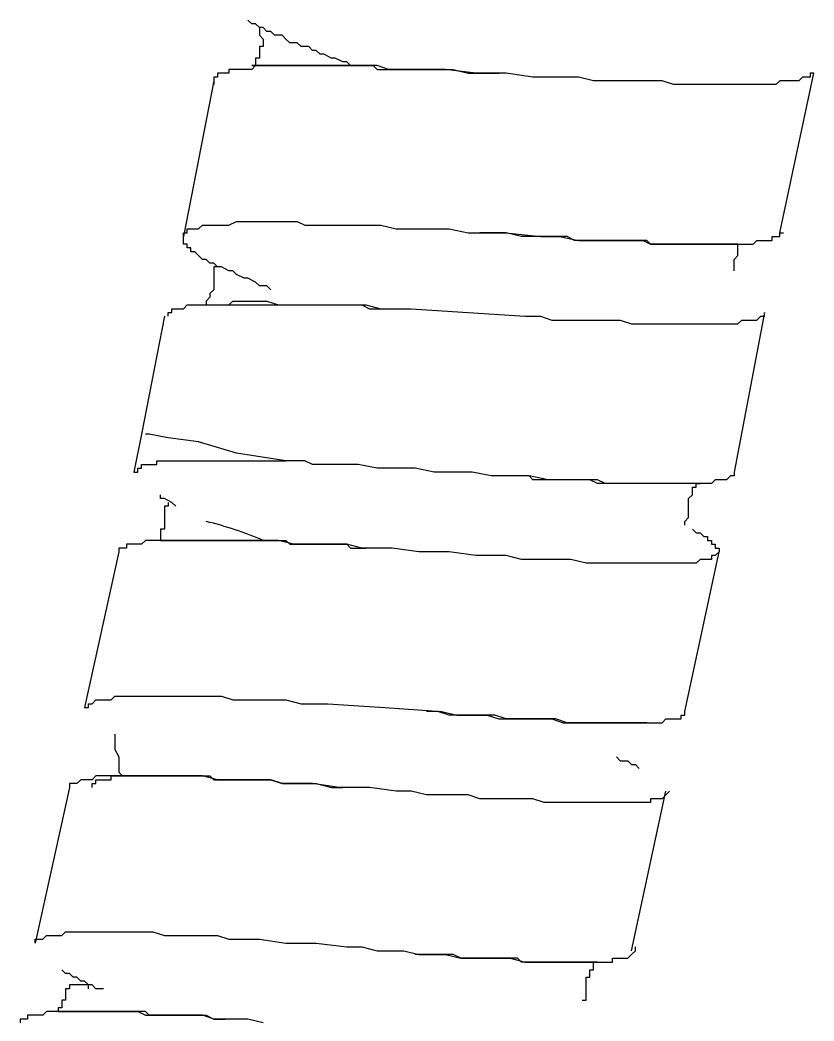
# Model space of a CAD drawing. Extents: x -1585 to -1165, y -4178 to -3881.
# Drawn here: x -1417.06 to -1410.84, y -4089.59 to -4081.75 of the extents above; entities that cross this region are included whole.
import ezdxf

# ---------------------------------------------------------------- set-up
doc = ezdxf.new("R2010")
doc.units = 0
doc.header["$LTSCALE"] = 7
doc.layers.add('DWG', color=7, linetype='CONTINUOUS')

msp = doc.modelspace()

# ---------------------------------------------------------------- linework, layer by layer
at = {"layer": 'DWG'}
for points in [[(-1414.4096, -4082.1038), (-1414.4691, -4082.1038), (-1414.4988, -4082.0741), (-1414.5286, -4082.0741), (-1414.5881, -4082.0443), (-1414.6178, -4082.0443), (-1414.6773, -4082.0146), (-1414.7071, -4082.0146), (-1414.7368, -4081.9848), (-1414.7666, -4081.9848), (-1414.7963, -4081.9551), (-1414.8558, -4081.9551), (-1414.8856, -4081.9253), (-1414.9153, -4081.9253), (-1414.9451, -4081.9253), (-1414.9748, -4081.8956), (-1415.0046, -4081.8658), (-1415.0343, -4081.8658), (-1415.0641, -4081.8658), (-1415.0938, -4081.8361), (-1415.1236, -4081.8361), (-1415.1533, -4081.8063), (-1415.1831, -4081.8063), (-1415.2128, -4081.7766), (-1415.2426, -4081.7766), (-1415.2723, -4081.7468)], [(-1415.1831, -4081.8063), (-1415.1831, -4081.8361), (-1415.1831, -4081.8658), (-1415.1533, -4081.8956), (-1415.1533, -4081.9253), (-1415.1533, -4081.9551), (-1415.1831, -4081.9551), (-1415.1831, -4081.9848), (-1415.1831, -4082.0146), (-1415.1831, -4082.0443), (-1415.2128, -4082.0443), (-1415.2128, -4082.0741), (-1415.2128, -4082.1038), (-1415.2426, -4082.1038), (-1415.2128, -4082.1038), (-1415.1831, -4082.1038), (-1415.1533, -4082.1038), (-1415.1236, -4082.1038), (-1415.0938, -4082.1038), (-1415.0641, -4082.1038), (-1415.0343, -4082.1038), (-1415.0046, -4082.1038), (-1414.9748, -4082.1038), (-1414.9153, -4082.1038), (-1414.8856, -4082.1038), (-1414.8558, -4082.1038), (-1414.8261, -4082.1038), (-1414.7666, -4082.1038), (-1414.7368, -4082.1038), (-1414.6773, -4082.1038), (-1414.6476, -4082.1038), (-1414.5881, -4082.1038), (-1414.5583, -4082.1038), (-1414.4988, -4082.1038), (-1414.4691, -4082.1038), (-1414.4096, -4082.1038), (-1414.3501, -4082.1038), (-1414.2906, -4082.1038), (-1414.2608, -4082.1336), (-1414.2013, -4082.1336), (-1414.1418, -4082.1336), (-1414.0823, -4082.1336), (-1414.0228, -4082.1336), (-1413.9633, -4082.1336), (-1413.9038, -4082.1336), (-1413.8443, -4082.1336), (-1413.7848, -4082.1336), (-1413.6658, -4082.1336), (-1413.5468, -4082.1633), (-1413.4278, -4082.1633), (-1413.3683, -4082.1633), (-1413.3088, -4082.1633)], [(-1411.1073, -4083.4128), (-1410.8396, -4082.1633), (-1410.8693, -4082.1633), (-1410.8693, -4082.1931), (-1410.8991, -4082.1931), (-1410.9288, -4082.1931), (-1410.9586, -4082.2228), (-1410.9883, -4082.2228), (-1411.0181, -4082.2228), (-1411.0478, -4082.2228), (-1411.0776, -4082.2228), (-1411.1073, -4082.2228), (-1411.1371, -4082.2526), (-1411.1668, -4082.2526), (-1411.1966, -4082.2526), (-1411.2561, -4082.2526), (-1411.2858, -4082.2526), (-1411.3156, -4082.2526), (-1411.3453, -4082.2526), (-1411.3751, -4082.2526), (-1411.4048, -4082.2526), (-1411.4643, -4082.2526), (-1411.4941, -4082.2526), (-1411.5238, -4082.2526), (-1411.5833, -4082.2526), (-1411.6131, -4082.2526), (-1411.6726, -4082.2526), (-1411.7618, -4082.2526), (-1411.8511, -4082.2526), (-1411.9403, -4082.2526), (-1412.0296, -4082.2228), (-1412.1486, -4082.2228), (-1412.2378, -4082.2228), (-1412.3568, -4082.2228), (-1412.4758, -4082.2228), (-1412.5651, -4082.2228), (-1412.6841, -4082.1931), (-1412.8031, -4082.1931), (-1412.9221, -4082.1931), (-1413.0411, -4082.1931), (-1413.2493, -4082.1633), (-1413.4873, -4082.1633), (-1413.7253, -4082.1336), (-1413.8443, -4082.1336), (-1413.9336, -4082.1336), (-1414.0526, -4082.1336), (-1414.1716, -4082.1336), (-1414.2608, -4082.1038), (-1414.3798, -4082.1038), (-1414.4691, -4082.1038), (-1414.5583, -4082.1038), (-1414.6178, -4082.1038), (-1414.6476, -4082.1038), (-1414.7071, -4082.1038), (-1414.7368, -4082.1038), (-1414.7963, -4082.1038), (-1414.8261, -4082.1038), (-1414.8558, -4082.1038), (-1414.9153, -4082.1038), (-1414.9451, -4082.1038), (-1414.9748, -4082.1038), (-1415.0343, -4082.1038), (-1415.0641, -4082.1038), (-1415.0938, -4082.1038), (-1415.1236, -4082.1038), (-1415.1533, -4082.1038), (-1415.1831, -4082.1038), (-1415.2128, -4082.1038), (-1415.2426, -4082.1336), (-1415.2723, -4082.1336), (-1415.3021, -4082.1336), (-1415.3318, -4082.1336), (-1415.3616, -4082.1336), (-1415.3913, -4082.1336), (-1415.4211, -4082.1336), (-1415.4211, -4082.1633), (-1415.4508, -4082.1633), (-1415.4806, -4082.1633), (-1415.5103, -4082.1633), (-1415.5103, -4082.1931), (-1415.5401, -4082.1931), (-1415.5401, -4082.2228), (-1415.5401, -4082.2526)], [(-1415.5401, -4082.2228), (-1415.7781, -4083.4426)], [(-1415.0938, -4083.8591), (-1415.1236, -4083.8293), (-1415.1831, -4083.8293), (-1415.2128, -4083.7996), (-1415.2723, -4083.7698), (-1415.3021, -4083.7698), (-1415.3616, -4083.7401), (-1415.3913, -4083.7103), (-1415.4211, -4083.7103), (-1415.4806, -4083.6806), (-1415.5103, -4083.6806), (-1415.5401, -4083.6508), (-1415.5698, -4083.6508), (-1415.5996, -4083.6211), (-1415.6293, -4083.6211), (-1415.6591, -4083.5913), (-1415.6888, -4083.5616), (-1415.7186, -4083.5616), (-1415.7186, -4083.5318), (-1415.7483, -4083.5318), (-1415.7483, -4083.5021), (-1415.7781, -4083.5021), (-1415.7781, -4083.4723), (-1415.7781, -4083.4426), (-1415.7781, -4083.4128), (-1415.7483, -4083.4128), (-1415.7483, -4083.3831), (-1415.7186, -4083.3831), (-1415.6888, -4083.3831), (-1415.6591, -4083.3831), (-1415.6293, -4083.3533), (-1415.5996, -4083.3533), (-1415.5698, -4083.3533), (-1415.5401, -4083.3533), (-1415.5103, -4083.3533), (-1415.4806, -4083.3533), (-1415.4508, -4083.3533), (-1415.4211, -4083.3533), (-1415.3616, -4083.3236), (-1415.3318, -4083.3236), (-1415.2723, -4083.3236), (-1415.2426, -4083.3236), (-1415.1831, -4083.3236), (-1415.1533, -4083.3236), (-1415.0938, -4083.3236), (-1415.0343, -4083.3236), (-1414.9748, -4083.3236), (-1414.9153, -4083.3236), (-1414.8856, -4083.3236), (-1414.8261, -4083.3533), (-1414.7666, -4083.3533), (-1414.7071, -4083.3533), (-1414.6476, -4083.3533), (-1414.5881, -4083.3533), (-1414.4988, -4083.3533), (-1414.4393, -4083.3533), (-1414.3798, -4083.3533), (-1414.2311, -4083.3533), (-1414.1121, -4083.3831), (-1413.9633, -4083.3831), (-1413.8146, -4083.3831), (-1413.6956, -4083.3831), (-1413.5468, -4083.4128), (-1413.2493, -4083.4128), (-1412.9816, -4083.4426), (-1412.8328, -4083.4426), (-1412.6841, -4083.4723), (-1412.6246, -4083.4723), (-1412.5651, -4083.4723), (-1412.4758, -4083.4723), (-1412.4163, -4083.4723), (-1412.3568, -4083.4723), (-1412.2973, -4083.4723), (-1412.2378, -4083.4723), (-1412.1783, -4083.4723), (-1412.1188, -4083.5021), (-1412.0593, -4083.5021), (-1411.9998, -4083.5021), (-1411.9403, -4083.5021), (-1411.8808, -4083.5021), (-1411.8213, -4083.5021), (-1411.7916, -4083.5021), (-1411.7321, -4083.5021), (-1411.6726, -4083.5021), (-1411.6428, -4083.5021), (-1411.5833, -4083.5021), (-1411.5536, -4083.5021), (-1411.4941, -4083.5021), (-1411.4643, -4083.5021), (-1411.4346, -4083.5021), (-1411.3751, -4083.5021), (-1411.3453, -4083.5021), (-1411.3156, -4083.5021), (-1411.2858, -4083.4723), (-1411.2561, -4083.4723), (-1411.2263, -4083.4723), (-1411.1966, -4083.4723), (-1411.1668, -4083.4723), (-1411.1668, -4083.4426), (-1411.1371, -4083.4426), (-1411.1073, -4083.4426), (-1411.1073, -4083.4128), (-1411.0776, -4083.4128)], [(-1411.4643, -4083.7103), (-1411.4643, -4083.6806), (-1411.4643, -4083.6508), (-1411.4643, -4083.6211), (-1411.4346, -4083.5913), (-1411.4346, -4083.5616), (-1411.4346, -4083.5318), (-1411.4346, -4083.5021), (-1411.4643, -4083.5021), (-1411.4941, -4083.5021), (-1411.5238, -4083.5021), (-1411.5536, -4083.5021), (-1411.5833, -4083.5021), (-1411.6131, -4083.5021), (-1411.6428, -4083.5021), (-1411.6726, -4083.5021), (-1411.7023, -4083.5021), (-1411.7321, -4083.5021), (-1411.7618, -4083.5021), (-1411.7916, -4083.5021), (-1411.8213, -4083.5021), (-1411.8511, -4083.5021), (-1411.9106, -4083.5021), (-1411.9403, -4083.5021), (-1411.9701, -4083.5021), (-1412.0296, -4083.5021), (-1412.0593, -4083.5021), (-1412.1188, -4083.5021), (-1412.1486, -4083.4723), (-1412.2081, -4083.4723), (-1412.2378, -4083.4723), (-1412.2973, -4083.4723), (-1412.3568, -4083.4723), (-1412.3866, -4083.4723), (-1412.4461, -4083.4723), (-1412.5056, -4083.4723), (-1412.5651, -4083.4723), (-1412.6246, -4083.4723), (-1412.6543, -4083.4723), (-1412.7138, -4083.4723), (-1412.7733, -4083.4426), (-1412.8923, -4083.4426), (-1413.0113, -4083.4426), (-1413.1303, -4083.4426), (-1413.2493, -4083.4128), (-1413.3386, -4083.4128), (-1413.4576, -4083.4128)], [(-1415.5103, -4083.6806), (-1415.5401, -4083.6806), (-1415.5401, -4083.7103), (-1415.5401, -4083.7401), (-1415.5401, -4083.7698), (-1415.5401, -4083.7996), (-1415.5401, -4083.8293), (-1415.5401, -4083.8591), (-1415.5698, -4083.8888), (-1415.5698, -4083.9186), (-1415.5996, -4083.9483), (-1415.5996, -4083.9781), (-1415.5698, -4083.9781), (-1415.5401, -4083.9781), (-1415.5103, -4083.9781), (-1415.4806, -4083.9781), (-1415.4508, -4083.9781), (-1415.4211, -4083.9781), (-1415.3913, -4083.9781), (-1415.3616, -4083.9781), (-1415.3318, -4083.9781), (-1415.3021, -4083.9781), (-1415.2723, -4083.9781), (-1415.2426, -4083.9781), (-1415.2128, -4083.9781), (-1415.1533, -4083.9781), (-1415.1236, -4083.9781), (-1415.0938, -4083.9781), (-1415.0641, -4083.9781), (-1415.0046, -4083.9781), (-1414.9748, -4083.9781), (-1414.9451, -4083.9781), (-1414.8856, -4083.9781), (-1414.8558, -4083.9781), (-1414.7963, -4083.9781), (-1414.7666, -4083.9781), (-1414.7071, -4083.9781), (-1414.6773, -4083.9781), (-1414.6178, -4083.9781), (-1414.5583, -4083.9781), (-1414.5286, -4083.9781), (-1414.4691, -4083.9781), (-1414.4393, -4083.9781), (-1414.3798, -4083.9781), (-1414.3203, -4084.0078), (-1414.2608, -4084.0078), (-1414.2311, -4084.0078), (-1414.1716, -4084.0078)], [(-1415.8971, -4084.0673), (-1415.8971, -4084.0376), (-1415.8673, -4084.0376), (-1415.8673, -4084.0078), (-1415.8376, -4084.0078), (-1415.8078, -4084.0078), (-1415.7781, -4084.0078), (-1415.7483, -4083.9781), (-1415.7186, -4083.9781), (-1415.6888, -4083.9781), (-1415.6591, -4083.9781), (-1415.6293, -4083.9781), (-1415.5996, -4083.9781), (-1415.5698, -4083.9781), (-1415.5401, -4083.9781), (-1415.5103, -4083.9781), (-1415.4806, -4083.9781), (-1415.4508, -4083.9781), (-1415.4211, -4083.9781), (-1415.3913, -4083.9483), (-1415.3616, -4083.9483), (-1415.3021, -4083.9483), (-1415.2723, -4083.9483), (-1415.1831, -4083.9483), (-1415.1236, -4083.9483), (-1415.0343, -4083.9781), (-1414.9451, -4083.9781), (-1414.8558, -4083.9781), (-1414.7368, -4083.9781), (-1414.6476, -4083.9781), (-1414.5583, -4083.9781), (-1414.4393, -4083.9781), (-1414.3501, -4083.9781), (-1414.2311, -4084.0078), (-1414.1121, -4084.0078), (-1413.9931, -4084.0078), (-1413.5468, -4084.0376), (-1413.1006, -4084.0673), (-1412.9816, -4084.0673), (-1412.8923, -4084.0971), (-1412.7733, -4084.0971), (-1412.6841, -4084.0971), (-1412.5651, -4084.0971), (-1412.4758, -4084.0971), (-1412.3568, -4084.0971), (-1412.2676, -4084.1268), (-1412.1783, -4084.1268), (-1412.0891, -4084.1268), (-1411.9998, -4084.1268), (-1411.9106, -4084.1268), (-1411.8511, -4084.1268), (-1411.7916, -4084.1268), (-1411.7618, -4084.1268), (-1411.7321, -4084.1268), (-1411.7023, -4084.1268), (-1411.6428, -4084.1268), (-1411.6131, -4084.1268), (-1411.5833, -4084.1268), (-1411.5536, -4084.1268), (-1411.5238, -4084.1268), (-1411.4941, -4084.1268), (-1411.4643, -4084.1268), (-1411.4346, -4084.1268), (-1411.4048, -4084.0971), (-1411.3751, -4084.0971), (-1411.3453, -4084.0971), (-1411.3156, -4084.0971), (-1411.2858, -4084.0971), (-1411.2561, -4084.0673), (-1411.2263, -4084.0673), (-1411.2263, -4084.0376), (-1411.4643, -4085.2871), (-1411.4643, -4085.3168), (-1411.4941, -4085.3168), (-1411.5238, -4085.3466), (-1411.5536, -4085.3466), (-1411.5833, -4085.3466), (-1411.6131, -4085.3466), (-1411.6428, -4085.3763), (-1411.7023, -4085.3763), (-1411.7321, -4085.3763), (-1411.7618, -4085.3763), (-1411.7916, -4085.3763), (-1411.8213, -4085.3763), (-1411.8808, -4085.3763), (-1411.9106, -4085.3763), (-1411.9701, -4085.3763), (-1411.9998, -4085.3763), (-1412.0593, -4085.3763), (-1412.1188, -4085.3763), (-1412.1783, -4085.3763), (-1412.2378, -4085.3763), (-1412.2676, -4085.3763), (-1412.3271, -4085.3763), (-1412.3866, -4085.3763), (-1412.4461, -4085.3763), (-1412.5353, -4085.3763), (-1412.5948, -4085.3466), (-1412.6543, -4085.3466), (-1412.7138, -4085.3466), (-1412.7733, -4085.3466), (-1412.8626, -4085.3466), (-1412.9221, -4085.3466), (-1413.0708, -4085.3168), (-1413.2196, -4085.3168), (-1413.3683, -4085.3168), (-1413.5171, -4085.2871), (-1413.8146, -4085.2871), (-1413.9633, -4085.2573), (-1414.1121, -4085.2573), (-1414.2608, -4085.2573), (-1414.4096, -4085.2276), (-1414.4691, -4085.2276), (-1414.5583, -4085.2276), (-1414.6178, -4085.2276), (-1414.7071, -4085.2276), (-1414.7666, -4085.2276), (-1414.8261, -4085.1978), (-1414.9153, -4085.1978), (-1414.9748, -4085.1978), (-1415.3616, -4085.1383), (-1415.6591, -4085.0491), (-1415.8971, -4085.0193), (-1416.0458, -4084.9896), (-1416.0756, -4084.9896)], [(-1415.9268, -4084.0673), (-1416.1053, -4084.9896), (-1416.1648, -4085.2871), (-1416.1351, -4085.2871), (-1416.1351, -4085.2573), (-1416.1053, -4085.2573), (-1416.1053, -4085.2276), (-1416.0756, -4085.2276), (-1416.0458, -4085.2276), (-1416.0161, -4085.2276), (-1415.9863, -4085.2276), (-1415.9863, -4085.1978), (-1415.9566, -4085.1978), (-1415.9268, -4085.1978), (-1415.8971, -4085.1978), (-1415.8673, -4085.1978), (-1415.8376, -4085.1978), (-1415.8078, -4085.1978), (-1415.7781, -4085.1978), (-1415.7483, -4085.1978), (-1415.6888, -4085.1978), (-1415.6591, -4085.1978), (-1415.5996, -4085.1978), (-1415.5698, -4085.1978), (-1415.5103, -4085.1978), (-1415.4508, -4085.1978), (-1415.3913, -4085.1978), (-1415.3318, -4085.1978), (-1415.2723, -4085.1978), (-1415.2128, -4085.1978), (-1415.1533, -4085.1978), (-1415.0938, -4085.1978), (-1415.0343, -4085.1978), (-1414.9748, -4085.1978)], [(-1411.8808, -4085.3763), (-1411.9106, -4085.3763), (-1411.9403, -4085.3763), (-1411.9701, -4085.3763), (-1411.9998, -4085.3763), (-1412.0296, -4085.3763), (-1412.0593, -4085.3763), (-1412.0891, -4085.3763), (-1412.1188, -4085.3763), (-1412.1486, -4085.3763), (-1412.2081, -4085.3763), (-1412.2378, -4085.3763), (-1412.2676, -4085.3763), (-1412.3271, -4085.3763), (-1412.3568, -4085.3763), (-1412.3866, -4085.3763), (-1412.4461, -4085.3763), (-1412.4758, -4085.3763), (-1412.5353, -4085.3466), (-1412.5651, -4085.3466), (-1412.6246, -4085.3466), (-1412.6841, -4085.3466), (-1412.7138, -4085.3466), (-1412.7733, -4085.3466), (-1412.8328, -4085.3466), (-1412.8626, -4085.3466), (-1412.9221, -4085.3466), (-1412.9816, -4085.3466), (-1413.0411, -4085.3466), (-1413.0708, -4085.3168), (-1413.1303, -4085.3168), (-1413.1898, -4085.3168), (-1413.2493, -4085.3168)], [(-1411.8511, -4085.7036), (-1411.8511, -4085.6738), (-1411.8213, -4085.6441), (-1411.8213, -4085.6143), (-1411.8213, -4085.5846), (-1411.8213, -4085.5548), (-1411.8213, -4085.5251), (-1411.8213, -4085.4953), (-1411.7916, -4085.4656), (-1411.7916, -4085.4358), (-1411.7916, -4085.4061), (-1411.7618, -4085.4061), (-1411.7618, -4085.3763), (-1411.7321, -4085.3763)], [(-1415.8376, -4085.5548), (-1415.8673, -4085.5251), (-1415.9268, -4085.4953), (-1415.9566, -4085.4953), (-1415.9566, -4085.4656)], [(-1415.8971, -4085.5251), (-1415.8971, -4085.5548), (-1415.9268, -4085.5548), (-1415.9268, -4085.5846), (-1415.9268, -4085.6143), (-1415.9268, -4085.6441), (-1415.9268, -4085.7036), (-1415.9268, -4085.7333), (-1415.9566, -4085.7333), (-1415.9566, -4085.7631), (-1415.9566, -4085.7928), (-1415.9566, -4085.8226), (-1415.9268, -4085.8226), (-1415.8971, -4085.8226), (-1415.8673, -4085.8226), (-1415.8376, -4085.8226), (-1415.8078, -4085.8226), (-1415.7781, -4085.8226), (-1415.7483, -4085.8226), (-1415.7186, -4085.8226), (-1415.6888, -4085.8226), (-1415.6591, -4085.8226), (-1415.6293, -4085.8226), (-1415.5698, -4085.8226), (-1415.5401, -4085.8226), (-1415.5103, -4085.8226), (-1415.4806, -4085.8226), (-1415.4211, -4085.8226), (-1415.3913, -4085.8226), (-1415.3616, -4085.8226), (-1415.3021, -4085.8226), (-1415.2723, -4085.8226), (-1415.2128, -4085.8226), (-1415.1831, -4085.8226), (-1415.1236, -4085.8226), (-1415.0938, -4085.8226), (-1415.0343, -4085.8226), (-1414.9748, -4085.8226), (-1414.9451, -4085.8523), (-1414.8856, -4085.8523), (-1414.8261, -4085.8523), (-1414.7666, -4085.8523), (-1414.7368, -4085.8523), (-1414.6773, -4085.8523), (-1414.6178, -4085.8523), (-1414.5583, -4085.8523), (-1414.4988, -4085.8523), (-1414.4691, -4085.8821), (-1414.4096, -4085.8821), (-1414.3501, -4085.8821)], [(-1411.7916, -4085.7333), (-1411.7618, -4085.7631), (-1411.7321, -4085.7631), (-1411.7023, -4085.7928), (-1411.6726, -4085.7928), (-1411.6726, -4085.8226), (-1411.6428, -4085.8226), (-1411.6428, -4085.8523), (-1411.6131, -4085.8523), (-1411.6131, -4085.8821), (-1411.5833, -4085.8821), (-1411.5833, -4085.9118)], [(-1412.1486, -4087.2506), (-1412.1783, -4087.2506), (-1412.2081, -4087.2506), (-1412.2378, -4087.2506), (-1412.2676, -4087.2506), (-1412.2973, -4087.2506), (-1412.3271, -4087.2506), (-1412.3568, -4087.2506), (-1412.3866, -4087.2506), (-1412.4163, -4087.2506), (-1412.4461, -4087.2506), (-1412.4758, -4087.2506), (-1412.5056, -4087.2506), (-1412.5353, -4087.2506), (-1412.5651, -4087.2506), (-1412.5948, -4087.2506), (-1412.6246, -4087.2506), (-1412.6543, -4087.2506), (-1412.6841, -4087.2506), (-1412.7138, -4087.2506), (-1412.7436, -4087.2506), (-1412.7733, -4087.2506), (-1412.8626, -4087.2208), (-1412.9221, -4087.2208), (-1412.9816, -4087.2208), (-1413.0411, -4087.2208), (-1413.1303, -4087.2208), (-1413.1898, -4087.2208), (-1413.2493, -4087.2208), (-1413.3386, -4087.1911), (-1413.3981, -4087.1911), (-1413.4873, -4087.1911), (-1413.5468, -4087.1911), (-1413.6361, -4087.1911), (-1413.6956, -4087.1911), (-1413.7848, -4087.1613), (-1413.8741, -4087.1613)], [(-1416.3136, -4087.3398), (-1416.3136, -4087.3696), (-1416.3136, -4087.4291), (-1416.3136, -4087.4588), (-1416.2838, -4087.5183), (-1416.2838, -4087.5481), (-1416.2838, -4087.5778), (-1416.2838, -4087.6373), (-1416.2541, -4087.6671)], [(-1412.3866, -4087.5183), (-1412.3568, -4087.5481), (-1412.3271, -4087.5481), (-1412.2973, -4087.5481), (-1412.2676, -4087.5778), (-1412.2378, -4087.5778), (-1412.2081, -4087.6076)], [(-1411.9701, -4087.7861), (-1411.9998, -4087.8158), (-1412.0296, -4087.8456), (-1412.0593, -4087.8456), (-1412.0891, -4087.8456), (-1412.1188, -4087.8456), (-1412.1188, -4087.8753), (-1412.1486, -4087.8753), (-1412.1783, -4087.8753), (-1412.2081, -4087.8753), (-1412.2378, -4087.8753), (-1412.2676, -4087.8753), (-1412.2973, -4087.8753), (-1412.3271, -4087.8753), (-1412.3568, -4087.8753), (-1412.3866, -4087.8753), (-1412.4163, -4087.8753), (-1412.4758, -4087.8753), (-1412.5056, -4087.8753), (-1412.5353, -4087.8753), (-1412.5651, -4087.8753), (-1412.5948, -4087.8753), (-1412.6543, -4087.8753), (-1412.6841, -4087.8753), (-1412.7733, -4087.8753), (-1412.8626, -4087.8753), (-1412.9518, -4087.8753), (-1413.0411, -4087.8456), (-1413.1303, -4087.8456), (-1413.2493, -4087.8456), (-1413.3386, -4087.8456), (-1413.4576, -4087.8456), (-1413.5468, -4087.8158), (-1413.6658, -4087.8158), (-1413.7551, -4087.8158), (-1413.8741, -4087.8158), (-1413.9931, -4087.7861), (-1414.1121, -4087.7861), (-1414.3203, -4087.7563), (-1414.5583, -4087.7563), (-1414.7666, -4087.7266), (-1414.8856, -4087.7266), (-1415.0046, -4087.7266), (-1415.0938, -4087.6968), (-1415.2128, -4087.6968), (-1415.3318, -4087.6968), (-1415.4211, -4087.6968), (-1415.5103, -4087.6968), (-1415.6293, -4087.6671), (-1415.6591, -4087.6671), (-1415.7186, -4087.6671), (-1415.7483, -4087.6671), (-1415.8078, -4087.6671), (-1415.8971, -4087.6671), (-1415.9566, -4087.6671), (-1416.0161, -4087.6671), (-1416.0458, -4087.6671), (-1416.0756, -4087.6671), (-1416.1351, -4087.6671), (-1416.1648, -4087.6671), (-1416.1946, -4087.6671), (-1416.2243, -4087.6671), (-1416.2541, -4087.6671), (-1416.2838, -4087.6671), (-1416.3136, -4087.6671), (-1416.3433, -4087.6671), (-1416.3731, -4087.6671), (-1416.4028, -4087.6671), (-1416.4326, -4087.6671), (-1416.4623, -4087.6671), (-1416.4921, -4087.6968), (-1416.5218, -4087.6968), (-1416.5516, -4087.6968), (-1416.5813, -4087.6968), (-1416.6111, -4087.7266), (-1416.6408, -4087.7266), (-1416.6706, -4087.7266), (-1416.6706, -4087.7563), (-1416.9383, -4088.9761), (-1416.9383, -4088.9463), (-1416.9086, -4088.9463), (-1416.8788, -4088.9463), (-1416.8491, -4088.9166), (-1416.8193, -4088.9166), (-1416.7896, -4088.9166), (-1416.7598, -4088.9166), (-1416.7301, -4088.9166), (-1416.7003, -4088.8868), (-1416.6706, -4088.8868), (-1416.6408, -4088.8868), (-1416.6111, -4088.8868), (-1416.5813, -4088.8868), (-1416.5516, -4088.8868), (-1416.4921, -4088.8868), (-1416.4623, -4088.8868), (-1416.4326, -4088.8868), (-1416.4028, -4088.8868), (-1416.3731, -4088.8868), (-1416.3136, -4088.8868), (-1416.2838, -4088.8868), (-1416.2541, -4088.8868), (-1416.1946, -4088.8868), (-1416.1648, -4088.8868), (-1416.1053, -4088.8868), (-1416.0756, -4088.8868), (-1416.0161, -4088.8868), (-1415.9268, -4088.9166), (-1415.8376, -4088.9166), (-1415.7186, -4088.9166), (-1415.6293, -4088.9166), (-1415.5103, -4088.9166), (-1415.4211, -4088.9463), (-1415.3021, -4088.9463), (-1415.1831, -4088.9463), (-1414.9748, -4088.9761), (-1414.7368, -4088.9761), (-1414.4988, -4089.0058), (-1414.3798, -4089.0058), (-1414.2608, -4089.0356), (-1414.1716, -4089.0356), (-1414.0526, -4089.0356), (-1413.9336, -4089.0653), (-1413.8146, -4089.0653), (-1413.7253, -4089.0653), (-1413.6063, -4089.0951), (-1413.4873, -4089.0951), (-1413.3981, -4089.0951), (-1413.3088, -4089.0951), (-1413.2196, -4089.0951), (-1413.1006, -4089.1248), (-1413.0708, -4089.1248), (-1413.0113, -4089.1248), (-1412.9816, -4089.1248), (-1412.9518, -4089.1248), (-1412.8923, -4089.1248), (-1412.8626, -4089.1248), (-1412.8328, -4089.1248), (-1412.7733, -4089.1248), (-1412.7436, -4089.1248), (-1412.7138, -4089.1248), (-1412.6841, -4089.1248), (-1412.6543, -4089.1248), (-1412.6246, -4089.1248), (-1412.5948, -4089.1248), (-1412.5651, -4089.1248), (-1412.5353, -4089.1248), (-1412.5056, -4089.1248), (-1412.4758, -4089.1248), (-1412.4461, -4089.1248), (-1412.4163, -4089.1248), (-1412.4163, -4089.0951), (-1412.3866, -4089.0951), (-1412.3568, -4089.0951), (-1412.3271, -4089.0951), (-1412.2973, -4089.0951), (-1412.2676, -4089.0653), (-1412.2378, -4089.0356), (-1412.2378, -4089.0058)], [(-1416.4921, -4087.7563), (-1416.4921, -4087.7266), (-1416.4623, -4087.7266), (-1416.4623, -4087.6968), (-1416.4326, -4087.6968), (-1416.4028, -4087.6968), (-1416.3731, -4087.6968), (-1416.3433, -4087.6968), (-1416.3433, -4087.6671), (-1416.3136, -4087.6671), (-1416.2838, -4087.6671), (-1416.2541, -4087.6671), (-1416.2243, -4087.6671), (-1416.1946, -4087.6671), (-1416.1648, -4087.6671), (-1416.1351, -4087.6671), (-1416.1053, -4087.6671), (-1416.0756, -4087.6671), (-1416.0458, -4087.6671), (-1416.0161, -4087.6671), (-1415.9863, -4087.6671), (-1415.9566, -4087.6671), (-1415.9268, -4087.6671), (-1415.8673, -4087.6671), (-1415.8376, -4087.6671), (-1415.8078, -4087.6671), (-1415.7781, -4087.6671), (-1415.7483, -4087.6671), (-1415.6888, -4087.6671), (-1415.6591, -4087.6671), (-1415.6293, -4087.6671), (-1415.5698, -4087.6671), (-1415.5401, -4087.6968), (-1415.5103, -4087.6968), (-1415.4508, -4087.6968), (-1415.4211, -4087.6968), (-1415.3616, -4087.6968), (-1415.3318, -4087.6968), (-1415.2723, -4087.6968), (-1415.2426, -4087.6968), (-1415.1831, -4087.6968), (-1415.0938, -4087.6968), (-1415.0046, -4087.7266), (-1414.9153, -4087.7266), (-1414.8261, -4087.7266), (-1414.7368, -4087.7266), (-1414.6178, -4087.7563), (-1414.5286, -4087.7563)], [(-1412.2676, -4089.0356), (-1411.9998, -4087.7861)], [(-1412.6543, -4089.4223), (-1412.6246, -4089.4223), (-1412.6246, -4089.3926), (-1412.6246, -4089.3628), (-1412.6246, -4089.3331), (-1412.6246, -4089.3033), (-1412.6246, -4089.2736), (-1412.6246, -4089.2438), (-1412.5948, -4089.2438), (-1412.5948, -4089.2141), (-1412.5948, -4089.1843), (-1412.5651, -4089.1843), (-1412.5651, -4089.1546), (-1412.5651, -4089.1248), (-1412.5353, -4089.1248), (-1412.5651, -4089.1248), (-1412.5948, -4089.1248), (-1412.6246, -4089.1248), (-1412.6543, -4089.1248), (-1412.6841, -4089.1248), (-1412.7138, -4089.1248), (-1412.7436, -4089.1248), (-1412.7733, -4089.1248), (-1412.8031, -4089.1248), (-1412.8328, -4089.1248), (-1412.8626, -4089.1248), (-1412.8923, -4089.1248), (-1412.9518, -4089.1248), (-1412.9816, -4089.1248), (-1413.0113, -4089.1248), (-1413.0411, -4089.1248), (-1413.0708, -4089.1248), (-1413.1303, -4089.1248), (-1413.1601, -4089.0951), (-1413.1898, -4089.0951), (-1413.2493, -4089.0951), (-1413.2791, -4089.0951), (-1413.3386, -4089.0951), (-1413.3683, -4089.0951), (-1413.4278, -4089.0951), (-1413.4576, -4089.0951), (-1413.5171, -4089.0951), (-1413.5468, -4089.0951), (-1413.6063, -4089.0951), (-1413.6658, -4089.0653), (-1413.6956, -4089.0653), (-1413.7551, -4089.0653), (-1413.8146, -4089.0653), (-1413.8443, -4089.0653), (-1413.9038, -4089.0653), (-1413.9633, -4089.0653)], [(-1416.4028, -4089.3331), (-1416.4326, -4089.3331), (-1416.4623, -4089.3331), (-1416.4921, -4089.3033), (-1416.5218, -4089.3033), (-1416.5516, -4089.2736), (-1416.5813, -4089.2736), (-1416.6111, -4089.2438), (-1416.6408, -4089.2438), (-1416.6706, -4089.2141), (-1416.7003, -4089.2141), (-1416.7301, -4089.1843)], [(-1416.5218, -4089.3331), (-1416.5218, -4089.3033), (-1416.5516, -4089.3033), (-1416.5813, -4089.3033), (-1416.6111, -4089.3033), (-1416.6408, -4089.3033), (-1416.6706, -4089.3033), (-1416.6706, -4089.3331), (-1416.7003, -4089.3331), (-1416.7003, -4089.3628), (-1416.7003, -4089.3926), (-1416.7003, -4089.4223), (-1416.7301, -4089.4223), (-1416.7301, -4089.4521), (-1416.7301, -4089.4818), (-1416.7598, -4089.4818), (-1416.7598, -4089.5116), (-1416.7301, -4089.5116), (-1416.7003, -4089.5116), (-1416.6706, -4089.5116), (-1416.6408, -4089.5116), (-1416.6111, -4089.5116), (-1416.5813, -4089.5116), (-1416.5516, -4089.5116), (-1416.5218, -4089.5116), (-1416.4921, -4089.5116), (-1416.4623, -4089.5116), (-1416.4326, -4089.5116), (-1416.3731, -4089.5116), (-1416.3433, -4089.5116), (-1416.3136, -4089.5116), (-1416.2541, -4089.5116), (-1416.2243, -4089.5116), (-1416.1648, -4089.5116), (-1416.1351, -4089.5116), (-1416.0756, -4089.5413), (-1416.0161, -4089.5413), (-1415.9863, -4089.5413), (-1415.9268, -4089.5413), (-1415.8673, -4089.5413), (-1415.8376, -4089.5413), (-1415.7781, -4089.5413), (-1415.7186, -4089.5413), (-1415.6591, -4089.5413), (-1415.5996, -4089.5413), (-1415.5401, -4089.5711), (-1415.5103, -4089.5711), (-1415.4508, -4089.5711)], [(-1415.1533, -4089.6008), (-1415.2723, -4089.5711), (-1415.3616, -4089.5711), (-1415.4508, -4089.5711), (-1415.5401, -4089.5711), (-1415.6293, -4089.5413), (-1415.7186, -4089.5413), (-1415.7781, -4089.5413), (-1415.8078, -4089.5413), (-1415.8673, -4089.5413), (-1415.8971, -4089.5413), (-1415.9566, -4089.5413), (-1415.9863, -4089.5413), (-1416.0458, -4089.5413), (-1416.0756, -4089.5116), (-1416.1053, -4089.5116), (-1416.1648, -4089.5116), (-1416.1946, -4089.5116), (-1416.2243, -4089.5116), (-1416.2838, -4089.5116), (-1416.3136, -4089.5116), (-1416.3433, -4089.5116), (-1416.3731, -4089.5116), (-1416.4028, -4089.5116), (-1416.4623, -4089.5116), (-1416.4921, -4089.5116), (-1416.5218, -4089.5116), (-1416.5516, -4089.5116), (-1416.5813, -4089.5116), (-1416.6111, -4089.5116), (-1416.6408, -4089.5116), (-1416.6706, -4089.5116), (-1416.7003, -4089.5116), (-1416.7301, -4089.5116), (-1416.7598, -4089.5116), (-1416.7896, -4089.5116), (-1416.8193, -4089.5116), (-1416.8491, -4089.5116), (-1416.8788, -4089.5413), (-1416.9086, -4089.5413), (-1416.9383, -4089.5413), (-1416.9681, -4089.5413), (-1416.9978, -4089.5413), (-1416.9978, -4089.5711), (-1417.0276, -4089.5711), (-1417.0573, -4089.5711), (-1417.0573, -4089.6008)]]:
    msp.add_lwpolyline(points, dxfattribs=at)
msp.add_lwpolyline([(-1411.8511, -4087.1613), (-1411.5833, -4085.9118), (-1411.6131, -4085.9416), (-1411.6428, -4085.9416), (-1411.6428, -4085.9713), (-1411.6726, -4085.9713), (-1411.7023, -4085.9713), (-1411.7321, -4085.9713), (-1411.7618, -4086.0011), (-1411.7916, -4086.0011), (-1411.8213, -4086.0011), (-1411.8511, -4086.0011), (-1411.8808, -4086.0011), (-1411.9106, -4086.0011), (-1411.9403, -4086.0011), (-1411.9701, -4086.0011), (-1411.9998, -4086.0011), (-1412.0296, -4086.0011), (-1412.0593, -4086.0011), (-1412.0891, -4086.0011), (-1412.1188, -4086.0011), (-1412.1783, -4086.0011), (-1412.2081, -4086.0011), (-1412.2378, -4086.0011), (-1412.2973, -4086.0011), (-1412.3271, -4086.0011), (-1412.3568, -4086.0011), (-1412.4163, -4086.0011), (-1412.4461, -4086.0011), (-1412.5056, -4086.0011), (-1412.5353, -4086.0011), (-1412.6246, -4086.0011), (-1412.7436, -4085.9713), (-1412.8328, -4085.9713), (-1412.9221, -4085.9713), (-1413.0411, -4085.9713), (-1413.1303, -4085.9713), (-1413.2493, -4085.9416), (-1413.4873, -4085.9416), (-1413.6956, -4085.9118), (-1413.9336, -4085.9118), (-1414.1418, -4085.8821), (-1414.2608, -4085.8821), (-1414.3798, -4085.8821), (-1414.4988, -4085.8523), (-1414.5881, -4085.8523), (-1414.7071, -4085.8523), (-1414.8261, -4085.8523), (-1414.9153, -4085.8523), (-1415.0343, -4085.8226), (-1415.1236, -4085.8226), (-1415.2128, -4085.8226), (-1415.3021, -4085.8226), (-1415.3913, -4085.8226), (-1415.4806, -4085.8226), (-1415.5401, -4085.8226), (-1415.5698, -4085.8226), (-1415.5996, -4085.8226), (-1415.6591, -4085.8226), (-1415.6888, -4085.8226), (-1415.7186, -4085.8226), (-1415.7781, -4085.8226), (-1415.8078, -4085.8226), (-1415.8376, -4085.8226), (-1415.8673, -4085.8226), (-1415.8971, -4085.8226), (-1415.9268, -4085.8226), (-1415.9566, -4085.8226), (-1415.9863, -4085.8226), (-1416.0161, -4085.8226), (-1416.0458, -4085.8226), (-1416.0756, -4085.8226), (-1416.1053, -4085.8523), (-1416.1351, -4085.8523), (-1416.1648, -4085.8523), (-1416.1946, -4085.8523), (-1416.2243, -4085.8523), (-1416.2243, -4085.8821), (-1416.2541, -4085.8821), (-1416.2838, -4085.8821), (-1416.2838, -4085.9118), (-1416.5516, -4087.1316), (-1416.5218, -4087.1316), (-1416.5218, -4087.1018), (-1416.4921, -4087.1018), (-1416.4623, -4087.0721), (-1416.4326, -4087.0721), (-1416.4028, -4087.0721), (-1416.3731, -4087.0721), (-1416.3433, -4087.0721), (-1416.3136, -4087.0423), (-1416.2838, -4087.0423), (-1416.2541, -4087.0423), (-1416.2243, -4087.0423), (-1416.1946, -4087.0423), (-1416.1648, -4087.0423), (-1416.1351, -4087.0423), (-1416.1053, -4087.0423), (-1416.0458, -4087.0423), (-1416.0161, -4087.0423), (-1415.9863, -4087.0423), (-1415.9566, -4087.0423), (-1415.8971, -4087.0423), (-1415.8376, -4087.0423), (-1415.7483, -4087.0423), (-1415.6591, -4087.0423), (-1415.5698, -4087.0423), (-1415.4806, -4087.0423), (-1415.3913, -4087.0721), (-1415.2723, -4087.0721), (-1415.1831, -4087.0721), (-1415.0641, -4087.0721), (-1414.9748, -4087.0721), (-1414.8558, -4087.1018), (-1414.7666, -4087.1018), (-1414.6476, -4087.1018), (-1414.2013, -4087.1316), (-1413.7551, -4087.1613), (-1413.6361, -4087.1911), (-1413.5171, -4087.1911), (-1413.3981, -4087.1911), (-1413.3088, -4087.2208), (-1413.1898, -4087.2208), (-1413.1006, -4087.2208), (-1413.0113, -4087.2208), (-1412.8923, -4087.2208), (-1412.8031, -4087.2506), (-1412.7138, -4087.2506), (-1412.6246, -4087.2506), (-1412.5651, -4087.2506), (-1412.4758, -4087.2506), (-1412.4461, -4087.2506), (-1412.3866, -4087.2506), (-1412.3568, -4087.2506), (-1412.3271, -4087.2506), (-1412.2973, -4087.2506), (-1412.2676, -4087.2506), (-1412.2378, -4087.2506), (-1412.2081, -4087.2506), (-1412.1783, -4087.2506), (-1412.1486, -4087.2506), (-1412.1188, -4087.2506), (-1412.0891, -4087.2506), (-1412.0593, -4087.2506), (-1412.0296, -4087.2506), (-1411.9998, -4087.2208), (-1411.9701, -4087.2208), (-1411.9403, -4087.2208), (-1411.9106, -4087.2208), (-1411.8808, -4087.2208), (-1411.8808, -4087.1911), (-1411.8511, -4087.1911)], close=True, dxfattribs=at)
msp.add_arc((-1416.2987, -4088.5149), 2.9259, 66.9544, 76.1757, dxfattribs=at)

doc.saveas('drawing.dxf')
